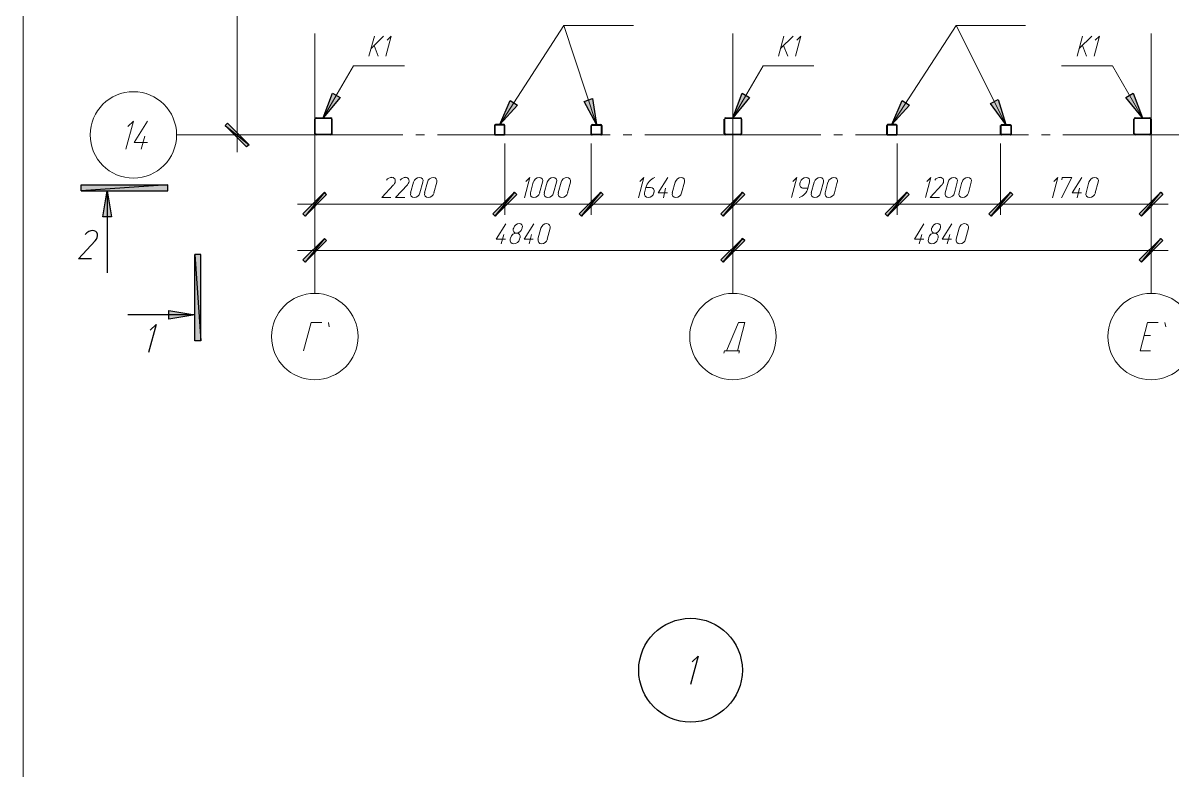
# Model space of a CAD drawing. Header units: millimetres. Extents: x -678 to 5260, y -935 to 3264.
# Drawn here: x -480 to 851, y 1463 to 2328 of the extents above; entities that cross this region are included whole.
import ezdxf

# ---------------------------------------------------------------- set-up
doc = ezdxf.new("R2010")
doc.units = ezdxf.units.MM
doc.header["$MEASUREMENT"] = 0
doc.layers.get('0').update_dxf_attribs({"linetype": 'CONTINUOUS'})

msp = doc.modelspace()

# ---------------------------------------------------------------- hatches: boundary and pattern name
at = {"true_color": 0x000007}
for points in [[(-132.3355, 2218.14969), (-121.54712, 2246.69741), (-112.75044, 2241.71816)], [(71.81387, 2210.18289), (83.93006, 2238.23268), (92.22881, 2232.58953)], [(183.84707, 2210.18289), (169.57321, 2237.07085), (179.19976, 2240.39036)], [(341.68939, 2218.14969), (352.3118, 2246.69741), (360.9425, 2241.71816)], [(525.58981, 2210.18289), (537.70599, 2238.23268), (546.17072, 2232.58953)], [(657.70599, 2210.18289), (639.78068, 2234.7472), (648.57736, 2239.22853)], [(815.71429, 2218.14969), (796.2952, 2241.71816), (805.09188, 2246.69741)], [(-382.29401, 2133.66836), (-377.48073, 2103.62687), (-387.43924, 2103.62687)], [(-281.0492, 1990.0999), (-310.92472, 1984.95467), (-310.92472, 1994.91318)]]:
    msp.add_hatch(color=7, dxfattribs=at).paths.add_polyline_path(points)
h = msp.add_hatch(color=7, dxfattribs=at)
h.paths.add_polyline_path([(-243.37285, 2212.00861), (-246.02845, 2209.35301), (-218.31061, 2186.94637)])
h.paths.add_polyline_path([(-246.02845, 2209.35301), (-218.31061, 2186.94637), (-221.13219, 2184.45675)])
h = msp.add_hatch(color=7, dxfattribs=at)
h.paths.add_polyline_path([(-412.50148, 2140.63932), (-312.41849, 2140.63932), (-412.50148, 2133.66836)])
h.paths.add_polyline_path([(-312.41849, 2140.63932), (-412.50148, 2133.66836), (-312.41849, 2133.66836)])
h = msp.add_hatch(color=7, dxfattribs=at)
h.paths.add_polyline_path([(-128.51808, 2129.35301), (-131.0077, 2132.00861), (-153.41434, 2104.29077)])
h.paths.add_polyline_path([(-131.0077, 2132.00861), (-153.41434, 2104.29077), (-156.06994, 2107.11235)])
h = msp.add_hatch(color=7, dxfattribs=at)
h.paths.add_polyline_path([(91.56491, 2129.35301), (88.90931, 2132.00861), (66.50267, 2104.29077)])
h.paths.add_polyline_path([(88.90931, 2132.00861), (66.50267, 2104.29077), (64.01304, 2107.11235)])
h = msp.add_hatch(color=7, dxfattribs=at)
h.paths.add_polyline_path([(64.01304, 2107.11235), (66.50267, 2104.29077), (88.90931, 2132.00861)])
h.paths.add_polyline_path([(66.50267, 2104.29077), (88.90931, 2132.00861), (91.56491, 2129.35301)])
h = msp.add_hatch(color=7, dxfattribs=at)
h.paths.add_polyline_path([(191.48192, 2129.35301), (188.9923, 2132.00861), (166.58566, 2104.29077)])
h.paths.add_polyline_path([(188.9923, 2132.00861), (166.58566, 2104.29077), (163.76408, 2107.11235)])
h = msp.add_hatch(color=7, dxfattribs=at)
h.paths.add_polyline_path([(163.76408, 2107.11235), (166.58566, 2104.29077), (188.9923, 2132.00861)])
h.paths.add_polyline_path([(166.58566, 2104.29077), (188.9923, 2132.00861), (191.48192, 2129.35301)])
h = msp.add_hatch(color=7, dxfattribs=at)
h.paths.add_polyline_path([(327.91346, 2107.11235), (330.56906, 2104.29077), (352.9757, 2132.00861)])
h.paths.add_polyline_path([(330.56906, 2104.29077), (352.9757, 2132.00861), (355.46533, 2129.35301)])
h = msp.add_hatch(color=7, dxfattribs=at)
h.paths.add_polyline_path([(355.46533, 2129.35301), (352.9757, 2132.00861), (330.56906, 2104.29077)])
h.paths.add_polyline_path([(352.9757, 2132.00861), (330.56906, 2104.29077), (327.91346, 2107.11235)])
h = msp.add_hatch(color=7, dxfattribs=at)
h.paths.add_polyline_path([(517.78898, 2107.11235), (520.61055, 2104.29077), (542.85122, 2132.00861)])
h.paths.add_polyline_path([(520.61055, 2104.29077), (542.85122, 2132.00861), (545.67279, 2129.35301)])
h = msp.add_hatch(color=7, dxfattribs=at)
h.paths.add_polyline_path([(545.67279, 2129.35301), (542.85122, 2132.00861), (520.61055, 2104.29077)])
h.paths.add_polyline_path([(542.85122, 2132.00861), (520.61055, 2104.29077), (517.78898, 2107.11235)])
h = msp.add_hatch(color=7, dxfattribs=at)
h.paths.add_polyline_path([(637.78898, 2107.11235), (640.61055, 2104.29077), (662.85122, 2132.00861)])
h.paths.add_polyline_path([(640.61055, 2104.29077), (662.85122, 2132.00861), (665.50682, 2129.35301)])
h = msp.add_hatch(color=7, dxfattribs=at)
h.paths.add_polyline_path([(665.50682, 2129.35301), (662.85122, 2132.00861), (640.61055, 2104.29077)])
h.paths.add_polyline_path([(662.85122, 2132.00861), (640.61055, 2104.29077), (637.78898, 2107.11235)])
h = msp.add_hatch(color=7, dxfattribs=at)
h.paths.add_polyline_path([(811.73089, 2107.11235), (814.55246, 2104.29077), (836.9591, 2132.00861)])
h.paths.add_polyline_path([(814.55246, 2104.29077), (836.9591, 2132.00861), (839.44873, 2129.35301)])
h = msp.add_hatch(color=7, dxfattribs=at)
h.paths.add_polyline_path([(-128.51808, 2075.90903), (-131.0077, 2078.39865), (-153.41434, 2050.84679)])
h.paths.add_polyline_path([(-131.0077, 2078.39865), (-153.41434, 2050.84679), (-156.06994, 2053.50239)])
h = msp.add_hatch(color=7, dxfattribs=at)
h.paths.add_polyline_path([(327.91346, 2053.50239), (330.56906, 2050.84679), (352.9757, 2078.39865)])
h.paths.add_polyline_path([(330.56906, 2050.84679), (352.9757, 2078.39865), (355.46533, 2075.90903)])
h = msp.add_hatch(color=7, dxfattribs=at)
h.paths.add_polyline_path([(355.46533, 2075.90903), (352.9757, 2078.39865), (330.56906, 2050.84679)])
h.paths.add_polyline_path([(352.9757, 2078.39865), (330.56906, 2050.84679), (327.91346, 2053.50239)])
h = msp.add_hatch(color=7, dxfattribs=at)
h.paths.add_polyline_path([(811.73089, 2053.50239), (814.55246, 2050.84679), (836.9591, 2078.39865)])
h.paths.add_polyline_path([(814.55246, 2050.84679), (836.9591, 2078.39865), (839.44873, 2075.90903)])
h = msp.add_hatch(color=7, dxfattribs=at)
h.paths.add_polyline_path([(-281.0492, 1960.0584), (-281.0492, 2059.97542), (-274.07824, 1960.0584)])
h.paths.add_polyline_path([(-281.0492, 2059.97542), (-274.07824, 1960.0584), (-274.07824, 2059.97542)])

# ---------------------------------------------------------------- linework, layer by layer
at = {"color": 7, "linetype": 'Continuous', "lineweight": 20, "true_color": 0x000007}
msp.add_lwpolyline([(-479.88737, -884.75487), (5209.40723, -884.75487), (5209.40723, 3214.83019), (-479.88737, 3214.83019)], close=True, dxfattribs=at)
at = {"color": 7, "linetype": 'Continuous', "lineweight": 9, "true_color": 0x000007}
for points in [[(-232.08654, 2568.19119), (-232.08654, 2178.31567), (-232.08654, 2178.31567)], [(71.81387, 2210.18289), (146.17072, 2324.87168), (226.50267, 2324.87168)], [(183.84707, 2210.18289), (146.17072, 2324.87168), (146.17072, 2324.87168)], [(525.58981, 2210.18289), (600.2786, 2324.87168), (680.44458, 2324.87168)], [(657.70599, 2210.18289), (600.2786, 2324.87168), (600.2786, 2324.87168)], [(-142.29401, 2315.74305), (-142.29401, 2198.23268), (-142.29401, 2114.7472), (-142.29401, 2014.66421)], [(-79.55542, 2289.35301), (-73.24837, 2312.58953), (-73.24837, 2312.58953)], [(-77.0658, 2298.31567), (-62.62596, 2312.58953), (-62.62596, 2312.58953)], [(-58.31061, 2308.1082), (-53.66331, 2312.58953), (-59.80438, 2289.35301)], [(341.68939, 2315.74305), (341.68939, 2198.23268), (341.68939, 2114.7472), (341.68939, 2014.66421)], [(394.3035, 2289.35301), (400.77653, 2312.58953), (400.77653, 2312.58953)], [(396.9591, 2298.31567), (411.39893, 2312.58953), (411.39893, 2312.58953)], [(415.54831, 2308.1082), (420.19562, 2312.58953), (414.05454, 2289.35301)], [(740.02964, 2289.35301), (746.17072, 2312.58953), (746.17072, 2312.58953)], [(742.35329, 2298.31567), (756.9591, 2312.58953), (756.9591, 2312.58953)], [(761.10848, 2308.1082), (765.92176, 2312.58953), (759.78068, 2289.35301)], [(825.67279, 2315.74305), (825.67279, 2198.23268), (825.67279, 2114.7472), (825.67279, 2014.66421)], [(-68.76704, 2289.35301), (-73.41434, 2301.96712), (-73.41434, 2301.96712)], [(405.25786, 2289.35301), (400.44458, 2301.96712), (400.44458, 2301.96712)], [(750.81802, 2289.35301), (746.17072, 2301.96712), (746.17072, 2301.96712)], [(-132.3355, 2218.14969), (-97.48073, 2278.39865), (-38.55957, 2278.39865)], [(341.68939, 2218.14969), (376.54416, 2278.39865), (435.29935, 2278.39865)], [(815.71429, 2218.14969), (780.85952, 2278.39865), (722.10433, 2278.39865)], [(-358.55957, 2208.19119), (-351.92057, 2214.33226), (-360.71725, 2181.96712)], [(-335.98696, 2189.60197), (-351.09069, 2189.60197), (-335.65501, 2214.33226)], [(-343.12389, 2181.96712), (-338.97451, 2196.90488), (-338.97451, 2196.90488)], [(-40.3853, 2198.23268), (-142.29401, 2198.23268), (-202.21102, 2198.23268), (-302.29401, 2198.23268)], [(-183.78779, 2198.23268), (-244.70065, 2198.23268), (-244.70065, 2198.23268)], [(-15.32306, 2198.23268), (-25.28156, 2198.23268), (-25.28156, 2198.23268)], [(199.78068, 2198.23268), (-0.21932, 2198.23268), (-0.21932, 2198.23268)], [(224.84292, 2198.23268), (214.88441, 2198.23268), (214.88441, 2198.23268)], [(443.59811, 2198.23268), (341.68939, 2198.23268), (239.6147, 2198.23268)], [(468.66035, 2198.23268), (458.70184, 2198.23268), (458.70184, 2198.23268)], [(683.76408, 2198.23268), (483.76408, 2198.23268), (483.76408, 2198.23268)], [(708.82632, 2198.23268), (698.86781, 2198.23268), (698.86781, 2198.23268)], [(895.54831, 2198.23268), (825.67279, 2198.23268), (723.59811, 2198.23268)], [(77.78898, 2188.27417), (77.78898, 2105.61857), (77.78898, 2105.61857)], [(77.78898, 2188.27417), (77.78898, 2105.61857), (77.78898, 2105.61857)], [(177.70599, 2188.27417), (177.70599, 2105.61857), (177.70599, 2105.61857)], [(177.70599, 2188.27417), (177.70599, 2105.61857), (177.70599, 2105.61857)], [(341.68939, 2188.27417), (341.68939, 2105.61857), (341.68939, 2105.61857)], [(341.68939, 2188.27417), (341.68939, 2105.61857), (341.68939, 2105.61857)], [(531.73089, 2188.27417), (531.73089, 2105.61857), (531.73089, 2105.61857)], [(531.73089, 2188.27417), (531.73089, 2105.61857), (531.73089, 2105.61857)], [(651.56491, 2188.27417), (651.56491, 2105.61857), (651.56491, 2105.61857)], [(651.56491, 2188.27417), (651.56491, 2105.61857), (651.56491, 2105.61857)], [(-142.29401, 2178.31567), (-142.29401, 2105.61857), (-142.29401, 2105.61857)], [(825.67279, 2178.31567), (825.67279, 2105.61857), (825.67279, 2105.61857)], [(-27.77119, 2143.62687), (-31.25667, 2131.17874), (-31.25667, 2131.17874)], [(-20.63426, 2131.17874), (-17.14878, 2143.62687), (-17.14878, 2143.62687)], [(-11.83758, 2143.62687), (-15.32306, 2131.17874), (-15.32306, 2131.17874)], [(-4.3687, 2131.17874), (-1.0492, 2143.62687), (-1.0492, 2143.62687)], [(102.02134, 2144.45675), (106.66864, 2148.93807), (100.52757, 2125.53558)], [(110.65205, 2143.46089), (107.33254, 2131.17874), (107.33254, 2131.17874)], [(117.95495, 2131.17874), (121.27445, 2143.46089), (121.27445, 2143.46089)], [(126.58566, 2143.46089), (123.43213, 2131.17874), (123.43213, 2131.17874)], [(134.05454, 2131.17874), (137.54001, 2143.46089), (137.54001, 2143.46089)], [(142.85122, 2143.46089), (139.36574, 2131.17874), (139.36574, 2131.17874)], [(150.3201, 2131.17874), (153.6396, 2143.46089), (153.6396, 2143.46089)], [(233.97155, 2144.45675), (238.78483, 2148.93807), (232.47777, 2125.53558)], [(266.00474, 2131.17874), (255.38234, 2131.17874), (266.50267, 2148.93807)], [(274.80142, 2143.46089), (271.48192, 2131.17874), (271.48192, 2131.17874)], [(282.10433, 2131.17874), (285.58981, 2143.46089), (285.58981, 2143.46089)], [(410.90101, 2144.45675), (415.88026, 2148.93807), (409.40723, 2125.86753)], [(419.69769, 2143.62687), (419.19976, 2141.80114), (419.19976, 2141.80114)], [(430.48607, 2143.62687), (428.49437, 2136.48994), (422.18732, 2136.48994)], [(435.79728, 2143.62687), (432.3118, 2131.17874), (432.3118, 2131.17874)], [(442.9342, 2131.17874), (446.41968, 2143.62687), (446.41968, 2143.62687)], [(451.73089, 2143.62687), (448.57736, 2131.17874), (448.57736, 2131.17874)], [(459.19976, 2131.17874), (462.51927, 2143.62687), (462.51927, 2143.62687)], [(566.08773, 2144.45675), (570.73503, 2148.93807), (564.59396, 2125.86753)], [(590.65205, 2143.62687), (587.33254, 2131.17874), (587.33254, 2131.17874)], [(598.12093, 2131.17874), (601.44043, 2143.62687), (601.44043, 2143.62687)], [(606.75163, 2143.62687), (603.43213, 2131.17874), (603.43213, 2131.17874)], [(614.22051, 2131.17874), (617.37404, 2143.62687), (617.37404, 2143.62687)], [(712.9757, 2144.45675), (717.623, 2148.93807), (711.48192, 2125.53558)], [(722.43628, 2146.1165), (722.9342, 2148.93807), (733.88856, 2148.93807), (722.10433, 2125.53558)], [(745.17487, 2131.17874), (734.22051, 2131.17874), (745.34084, 2148.93807)], [(753.80557, 2143.46089), (750.48607, 2131.17874), (750.48607, 2131.17874)], [(761.10848, 2131.17874), (764.42798, 2143.46089), (764.42798, 2143.46089)], [(-54.16123, 2125.86753), (-64.78364, 2125.86753), (-51.0077, 2140.47334)], [(-38.06165, 2125.86753), (-48.85003, 2125.86753), (-35.07409, 2140.47334)], [(246.25371, 2137.31982), (240.9425, 2137.31982), (239.28275, 2131.17874)], [(250.07113, 2131.17874), (250.23711, 2132.00861), (250.23711, 2132.00861)], [(261.19147, 2125.53558), (263.84707, 2136.48994), (263.84707, 2136.48994)], [(580.69354, 2125.86753), (569.90516, 2125.86753), (583.68109, 2140.47334)], [(740.02964, 2125.53558), (743.01719, 2136.48994), (743.01719, 2136.48994)], [(97.70599, 2118.23268), (-162.21102, 2118.23268), (-162.21102, 2118.23268)], [(197.78898, 2118.23268), (57.87196, 2118.23268), (57.87196, 2118.23268)], [(361.6064, 2118.23268), (157.623, 2118.23268), (157.623, 2118.23268)], [(321.77238, 2118.23268), (551.81387, 2118.23268), (551.81387, 2118.23268)], [(511.6479, 2118.23268), (671.6479, 2118.23268), (671.6479, 2118.23268)], [(631.6479, 2118.23268), (845.58981, 2118.23268), (845.58981, 2118.23268)], [(-142.29401, 2108.1082), (-142.29401, 2052.34056), (-142.29401, 2052.34056)], [(78.61885, 2077.56878), (67.83047, 2077.56878), (78.78483, 2095.49409)], [(88.07943, 2090.51484), (87.58151, 2089.51899), (87.58151, 2089.51899)], [(97.54001, 2089.51899), (97.70599, 2090.51484), (97.70599, 2090.51484)], [(110.65205, 2077.56878), (100.02964, 2077.56878), (111.14997, 2095.49409)], [(119.44873, 2090.18289), (115.96325, 2077.56878), (115.96325, 2077.56878)], [(126.91761, 2077.56878), (130.23711, 2090.18289), (130.23711, 2090.18289)], [(562.60225, 2077.56878), (551.81387, 2077.56878), (562.76823, 2095.49409)], [(571.73089, 2090.51484), (571.56491, 2089.51899), (571.56491, 2089.51899)], [(581.52342, 2089.51899), (581.68939, 2090.51484), (581.68939, 2090.51484)], [(594.63545, 2077.56878), (584.01304, 2077.56878), (595.13337, 2095.49409)], [(603.43213, 2090.18289), (599.94665, 2077.56878), (599.94665, 2077.56878)], [(610.90101, 2077.56878), (614.22051, 2090.18289), (614.22051, 2090.18289)], [(73.47362, 2072.25758), (76.46118, 2082.87998), (76.46118, 2082.87998)], [(84.42798, 2079.22853), (83.93006, 2077.56878), (83.93006, 2077.56878)], [(94.71844, 2077.56878), (95.21636, 2079.22853), (95.21636, 2079.22853)], [(105.83877, 2072.25758), (108.66035, 2082.87998), (108.66035, 2082.87998)], [(341.68939, 2077.56878), (341.68939, 2052.34056), (341.68939, 2052.34056)], [(341.68939, 2077.56878), (341.68939, 2052.34056), (341.68939, 2052.34056)], [(557.45703, 2072.25758), (560.44458, 2082.87998), (560.44458, 2082.87998)], [(568.41138, 2079.22853), (567.91346, 2077.56878), (567.91346, 2077.56878)], [(578.53586, 2077.56878), (579.19976, 2079.22853), (579.19976, 2079.22853)], [(589.82217, 2072.25758), (592.64375, 2082.87998), (592.64375, 2082.87998)], [(825.67279, 2049.68496), (825.67279, 2077.07085), (825.67279, 2077.07085)], [(-162.21102, 2064.62272), (361.6064, 2064.62272), (361.6064, 2064.62272)], [(321.77238, 2064.62272), (845.58981, 2064.62272), (845.58981, 2064.62272)], [(-155.07409, 1948.44015), (-146.27741, 1980.97127), (-133.99526, 1980.97127)], [(-126.3604, 1980.97127), (-125.36455, 1975.99201), (-125.36455, 1975.99201)], [(334.38649, 1948.44015), (347.99645, 1980.97127), (355.6313, 1980.97127), (347.00059, 1948.44015)], [(825.17487, 1948.44015), (812.89271, 1948.44015), (821.52342, 1980.97127), (833.97155, 1980.97127)], [(841.6064, 1980.97127), (842.60225, 1975.99201), (842.60225, 1975.99201)], [(817.54001, 1966.03351), (825.00889, 1966.03351), (825.00889, 1966.03351)], [(331.23296, 1945.78455), (331.89686, 1948.44015), (349.32425, 1948.44015), (348.66035, 1945.78455)]]:
    msp.add_lwpolyline(points, dxfattribs=at)
at = {"color": 7, "linetype": 'Continuous', "lineweight": -2, "true_color": 0x000007}
for points in [[(-132.3355, 2218.14969), (-121.54712, 2246.69741), (-112.75044, 2241.71816)], [(71.81387, 2210.18289), (83.93006, 2238.23268), (92.22881, 2232.58953)], [(183.84707, 2210.18289), (169.57321, 2237.07085), (179.19976, 2240.39036)], [(341.68939, 2218.14969), (352.3118, 2246.69741), (360.9425, 2241.71816)], [(525.58981, 2210.18289), (537.70599, 2238.23268), (546.17072, 2232.58953)], [(657.70599, 2210.18289), (639.78068, 2234.7472), (648.57736, 2239.22853)], [(815.71429, 2218.14969), (796.2952, 2241.71816), (805.09188, 2246.69741)], [(-243.37285, 2212.00861), (-246.02845, 2209.35301), (-218.31061, 2186.94637)], [(-246.02845, 2209.35301), (-218.31061, 2186.94637), (-221.13219, 2184.45675)], [(-412.50148, 2140.63932), (-312.41849, 2140.63932), (-412.50148, 2133.66836)], [(-312.41849, 2140.63932), (-412.50148, 2133.66836), (-312.41849, 2133.66836)], [(-382.29401, 2133.66836), (-377.48073, 2103.62687), (-387.43924, 2103.62687)], [(-131.0077, 2132.00861), (-153.41434, 2104.29077), (-156.06994, 2107.11235)], [(-128.51808, 2129.35301), (-131.0077, 2132.00861), (-153.41434, 2104.29077)], [(88.90931, 2132.00861), (66.50267, 2104.29077), (64.01304, 2107.11235)], [(64.01304, 2107.11235), (66.50267, 2104.29077), (88.90931, 2132.00861)], [(91.56491, 2129.35301), (88.90931, 2132.00861), (66.50267, 2104.29077)], [(66.50267, 2104.29077), (88.90931, 2132.00861), (91.56491, 2129.35301)], [(188.9923, 2132.00861), (166.58566, 2104.29077), (163.76408, 2107.11235)], [(163.76408, 2107.11235), (166.58566, 2104.29077), (188.9923, 2132.00861)], [(191.48192, 2129.35301), (188.9923, 2132.00861), (166.58566, 2104.29077)], [(166.58566, 2104.29077), (188.9923, 2132.00861), (191.48192, 2129.35301)], [(327.91346, 2107.11235), (330.56906, 2104.29077), (352.9757, 2132.00861)], [(352.9757, 2132.00861), (330.56906, 2104.29077), (327.91346, 2107.11235)], [(330.56906, 2104.29077), (352.9757, 2132.00861), (355.46533, 2129.35301)], [(355.46533, 2129.35301), (352.9757, 2132.00861), (330.56906, 2104.29077)], [(517.78898, 2107.11235), (520.61055, 2104.29077), (542.85122, 2132.00861)], [(542.85122, 2132.00861), (520.61055, 2104.29077), (517.78898, 2107.11235)], [(520.61055, 2104.29077), (542.85122, 2132.00861), (545.67279, 2129.35301)], [(545.67279, 2129.35301), (542.85122, 2132.00861), (520.61055, 2104.29077)], [(637.78898, 2107.11235), (640.61055, 2104.29077), (662.85122, 2132.00861)], [(662.85122, 2132.00861), (640.61055, 2104.29077), (637.78898, 2107.11235)], [(640.61055, 2104.29077), (662.85122, 2132.00861), (665.50682, 2129.35301)], [(665.50682, 2129.35301), (662.85122, 2132.00861), (640.61055, 2104.29077)], [(811.73089, 2107.11235), (814.55246, 2104.29077), (836.9591, 2132.00861)], [(814.55246, 2104.29077), (836.9591, 2132.00861), (839.44873, 2129.35301)], [(-131.0077, 2078.39865), (-153.41434, 2050.84679), (-156.06994, 2053.50239)], [(-128.51808, 2075.90903), (-131.0077, 2078.39865), (-153.41434, 2050.84679)], [(327.91346, 2053.50239), (330.56906, 2050.84679), (352.9757, 2078.39865)], [(352.9757, 2078.39865), (330.56906, 2050.84679), (327.91346, 2053.50239)], [(330.56906, 2050.84679), (352.9757, 2078.39865), (355.46533, 2075.90903)], [(355.46533, 2075.90903), (352.9757, 2078.39865), (330.56906, 2050.84679)], [(811.73089, 2053.50239), (814.55246, 2050.84679), (836.9591, 2078.39865)], [(814.55246, 2050.84679), (836.9591, 2078.39865), (839.44873, 2075.90903)], [(-281.0492, 1960.0584), (-281.0492, 2059.97542), (-274.07824, 1960.0584)], [(-281.0492, 2059.97542), (-274.07824, 1960.0584), (-274.07824, 2059.97542)], [(-281.0492, 1990.0999), (-310.92472, 1984.95467), (-310.92472, 1994.91318)]]:
    msp.add_lwpolyline(points, close=True, dxfattribs=at)
at = {"color": 7, "linetype": 'Continuous', "lineweight": 25, "true_color": 0x000007}
for points in [[(-142.29401, 2199.72645), (-142.29401, 2216.65592), (-142.29401, 2216.65592)], [(-141.63011, 2199.72645), (-141.63011, 2216.65592), (-141.63011, 2216.65592)], [(-140.80024, 2218.14969), (-123.53882, 2218.14969), (-123.53882, 2218.14969)], [(-140.80024, 2217.65177), (-123.53882, 2217.65177), (-123.53882, 2217.65177)], [(-122.70895, 2216.65592), (-122.70895, 2199.72645), (-122.70895, 2199.72645)], [(-122.377, 2216.65592), (-122.377, 2199.72645), (-122.377, 2199.72645)], [(65.67279, 2209.35301), (65.67279, 2199.06255), (65.67279, 2199.06255)], [(66.17072, 2209.35301), (66.17072, 2199.06255), (66.17072, 2199.06255)], [(76.79313, 2210.18289), (66.83462, 2210.18289), (66.83462, 2210.18289)], [(76.79313, 2209.68496), (66.83462, 2209.68496), (66.83462, 2209.68496)], [(77.45703, 2199.06255), (77.45703, 2209.35301), (77.45703, 2209.35301)], [(77.78898, 2199.06255), (77.78898, 2209.35301), (77.78898, 2209.35301)], [(177.70599, 2199.06255), (177.70599, 2209.35301), (177.70599, 2209.35301)], [(178.03794, 2199.06255), (178.03794, 2209.35301), (178.03794, 2209.35301)], [(178.70184, 2210.18289), (188.66035, 2210.18289), (188.66035, 2210.18289)], [(178.70184, 2209.68496), (188.66035, 2209.68496), (188.66035, 2209.68496)], [(189.32425, 2209.35301), (189.32425, 2199.06255), (189.32425, 2199.06255)], [(189.82217, 2209.35301), (189.82217, 2199.06255), (189.82217, 2199.06255)], [(331.73089, 2199.72645), (331.73089, 2216.65592), (331.73089, 2216.65592)], [(332.39479, 2199.72645), (332.39479, 2216.65592), (332.39479, 2216.65592)], [(333.22466, 2218.14969), (350.3201, 2218.14969), (350.3201, 2218.14969)], [(333.22466, 2217.65177), (350.3201, 2217.65177), (350.3201, 2217.65177)], [(351.14997, 2216.65592), (351.14997, 2199.72645), (351.14997, 2199.72645)], [(351.6479, 2216.65592), (351.6479, 2199.72645), (351.6479, 2199.72645)], [(519.6147, 2209.35301), (519.6147, 2199.06255), (519.6147, 2199.06255)], [(520.11263, 2209.35301), (520.11263, 2199.06255), (520.11263, 2199.06255)], [(530.73503, 2210.18289), (520.77653, 2210.18289), (520.77653, 2210.18289)], [(530.73503, 2209.68496), (520.77653, 2209.68496), (520.77653, 2209.68496)], [(531.39893, 2199.06255), (531.39893, 2209.35301), (531.39893, 2209.35301)], [(531.73089, 2199.06255), (531.73089, 2209.35301), (531.73089, 2209.35301)], [(651.56491, 2199.06255), (651.56491, 2209.35301), (651.56491, 2209.35301)], [(652.06284, 2199.06255), (652.06284, 2209.35301), (652.06284, 2209.35301)], [(652.72674, 2210.18289), (662.68524, 2210.18289), (662.68524, 2210.18289)], [(652.72674, 2209.68496), (662.68524, 2209.68496), (662.68524, 2209.68496)], [(663.34914, 2209.35301), (663.34914, 2199.06255), (663.34914, 2199.06255)], [(663.68109, 2209.35301), (663.68109, 2199.06255), (663.68109, 2199.06255)], [(805.58981, 2199.72645), (805.58981, 2216.65592), (805.58981, 2216.65592)], [(806.25371, 2199.72645), (806.25371, 2216.65592), (806.25371, 2216.65592)], [(807.08358, 2218.14969), (824.17902, 2218.14969), (824.17902, 2218.14969)], [(807.08358, 2217.65177), (824.17902, 2217.65177), (824.17902, 2217.65177)], [(825.00889, 2216.65592), (825.00889, 2199.72645), (825.00889, 2199.72645)], [(825.67279, 2216.65592), (825.67279, 2199.72645), (825.67279, 2199.72645)], [(-123.53882, 2198.89658), (-140.80024, 2198.89658), (-140.80024, 2198.89658)], [(-123.53882, 2198.23268), (-140.80024, 2198.23268), (-140.80024, 2198.23268)], [(66.83462, 2198.7306), (76.79313, 2198.7306), (76.79313, 2198.7306)], [(66.83462, 2198.23268), (76.79313, 2198.23268), (76.79313, 2198.23268)], [(188.66035, 2198.7306), (178.70184, 2198.7306), (178.70184, 2198.7306)], [(188.66035, 2198.23268), (178.70184, 2198.23268), (178.70184, 2198.23268)], [(350.3201, 2198.89658), (333.22466, 2198.89658), (333.22466, 2198.89658)], [(350.3201, 2198.23268), (333.22466, 2198.23268), (333.22466, 2198.23268)], [(520.77653, 2198.7306), (530.73503, 2198.7306), (530.73503, 2198.7306)], [(520.77653, 2198.23268), (530.73503, 2198.23268), (530.73503, 2198.23268)], [(662.68524, 2198.7306), (652.72674, 2198.7306), (652.72674, 2198.7306)], [(662.68524, 2198.23268), (652.72674, 2198.23268), (652.72674, 2198.23268)], [(824.17902, 2198.89658), (807.08358, 2198.89658), (807.08358, 2198.89658)], [(824.17902, 2198.23268), (807.08358, 2198.23268), (807.08358, 2198.23268)], [(-382.29401, 2133.66836), (-382.29401, 2038.7306), (-382.29401, 2038.7306)], [(-400.55127, 2054.99616), (-415.48903, 2054.99616), (-396.40189, 2075.74305)], [(-281.0492, 1990.0999), (-358.72555, 1990.0999), (-358.72555, 1990.0999)], [(-332.66746, 1972.34056), (-325.86248, 1978.81359), (-334.49318, 1946.28247)], [(294.71844, 1588.44015), (301.35744, 1594.7472), (292.56076, 1562.21608)]]:
    msp.add_lwpolyline(points, dxfattribs=at)
at = {"color": 7, "linetype": 'Continuous', "lineweight": 9, "true_color": 0x000007}
for points, knots in [([(-302.12804, 2198.39865), (-302.12804, 2225.95052), (-324.53467, 2248.35716), (-352.08654, 2248.35716), (-352.08654, 2248.35716), (-379.63841, 2248.35716), (-402.04505, 2225.95052), (-402.04505, 2198.39865), (-402.04505, 2198.39865), (-402.04505, 2170.68081), (-379.63841, 2148.27417), (-352.08654, 2148.27417), (-352.08654, 2148.27417), (-324.53467, 2148.27417), (-302.12804, 2170.68081), (-302.12804, 2198.39865)], [0, 0, 0, 0, 0.0625, 0.0625, 0.0625, 0.062501, 0.125, 0.125, 0.125, 0.125001, 0.1875, 0.1875, 0.1875, 0.187501, 1, 1, 1, 1]), ([(-50.84173, 2140.63932), (-49.34795, 2142.29907), (-48.68405, 2144.45675), (-49.18198, 2146.1165), (-49.18198, 2146.1165), (-49.6799, 2147.94222), (-51.0077, 2149.10405), (-52.99941, 2149.27002)], [0, 0, 0, 0, 0.125, 0.125, 0.125, 0.125001, 1, 1, 1, 1]), ([(-34.90812, 2140.63932), (-33.41434, 2142.29907), (-32.75044, 2144.45675), (-33.24837, 2146.1165), (-33.24837, 2146.1165), (-33.74629, 2147.94222), (-35.07409, 2149.10405), (-37.0658, 2149.27002)], [0, 0, 0, 0, 0.125, 0.125, 0.125, 0.125001, 1, 1, 1, 1]), ([(583.84707, 2140.63932), (585.34084, 2142.29907), (585.83877, 2144.45675), (585.50682, 2146.1165), (585.50682, 2146.1165), (585.00889, 2147.94222), (583.51512, 2149.10405), (581.52342, 2149.27002)], [0, 0, 0, 0, 0.125, 0.125, 0.125, 0.125001, 1, 1, 1, 1]), ([(87.58151, 2089.68496), (86.91761, 2086.86338), (88.57736, 2084.70571), (91.23296, 2084.70571), (91.23296, 2084.70571), (94.05454, 2084.53973), (96.87611, 2086.86338), (97.54001, 2089.51899)], [0, 0, 0, 0, 0.125, 0.125, 0.125, 0.125001, 1, 1, 1, 1]), ([(97.87196, 2090.68081), (98.70184, 2093.33641), (97.04209, 2095.49409), (94.22051, 2095.66006), (94.22051, 2095.66006), (91.56491, 2095.66006), (88.74333, 2093.33641), (88.07943, 2090.68081)], [0, 0, 0, 0, 0.125, 0.125, 0.125, 0.125001, 1, 1, 1, 1]), ([(571.56491, 2089.68496), (570.90101, 2086.86338), (572.56076, 2084.70571), (575.21636, 2084.70571), (575.21636, 2084.70571), (578.03794, 2084.53973), (580.69354, 2086.86338), (581.52342, 2089.51899)], [0, 0, 0, 0, 0.125, 0.125, 0.125, 0.125001, 1, 1, 1, 1]), ([(581.85537, 2090.68081), (582.68524, 2093.33641), (581.02549, 2095.49409), (578.20391, 2095.66006), (578.20391, 2095.66006), (575.54831, 2095.66006), (572.72674, 2093.33641), (572.06284, 2090.68081)], [0, 0, 0, 0, 0.125, 0.125, 0.125, 0.125001, 1, 1, 1, 1]), ([(84.09603, 2077.73475), (83.26615, 2074.7472), (85.09188, 2072.42355), (88.07943, 2072.25758), (88.07943, 2072.25758), (91.06698, 2072.25758), (94.05454, 2074.58123), (94.71844, 2077.56878)], [0, 0, 0, 0, 0.125, 0.125, 0.125, 0.125001, 1, 1, 1, 1]), ([(95.38234, 2079.22853), (96.21221, 2082.21608), (94.38649, 2084.70571), (91.39893, 2084.70571), (91.39893, 2084.70571), (88.41138, 2084.87168), (85.42383, 2082.38206), (84.59396, 2079.3945)], [0, 0, 0, 0, 0.125, 0.125, 0.125, 0.125001, 1, 1, 1, 1]), ([(567.91346, 2077.73475), (567.24956, 2074.7472), (569.07528, 2072.42355), (572.06284, 2072.25758), (572.06284, 2072.25758), (574.88441, 2072.25758), (578.03794, 2074.58123), (578.70184, 2077.56878)], [0, 0, 0, 0, 0.125, 0.125, 0.125, 0.125001, 1, 1, 1, 1]), ([(579.19976, 2079.22853), (579.86367, 2082.21608), (578.03794, 2084.70571), (575.05039, 2084.70571), (575.05039, 2084.70571), (572.22881, 2084.87168), (569.07528, 2082.38206), (568.41138, 2079.3945)], [0, 0, 0, 0, 0.125, 0.125, 0.125, 0.125001, 1, 1, 1, 1]), ([(-92.16953, 1964.87168), (-92.16953, 1992.42355), (-114.57617, 2014.83019), (-142.12804, 2014.83019), (-142.12804, 2014.83019), (-169.84588, 2014.83019), (-192.25252, 1992.42355), (-192.25252, 1964.87168), (-192.25252, 1964.87168), (-192.25252, 1937.31982), (-169.84588, 1914.91318), (-142.12804, 1914.91318), (-142.12804, 1914.91318), (-114.57617, 1914.91318), (-92.16953, 1937.31982), (-92.16953, 1964.87168)], [0, 0, 0, 0, 0.0625, 0.0625, 0.0625, 0.062501, 0.125, 0.125, 0.125, 0.125001, 0.1875, 0.1875, 0.1875, 0.187501, 1, 1, 1, 1]), ([(391.81387, 1964.87168), (391.81387, 1992.42355), (369.40723, 2014.83019), (341.68939, 2014.83019), (341.68939, 2014.83019), (314.13752, 2014.83019), (291.73089, 1992.42355), (291.73089, 1964.87168), (291.73089, 1964.87168), (291.73089, 1937.31982), (314.13752, 1914.91318), (341.68939, 1914.91318), (341.68939, 1914.91318), (369.40723, 1914.91318), (391.81387, 1937.31982), (391.81387, 1964.87168)], [0, 0, 0, 0, 0.0625, 0.0625, 0.0625, 0.062501, 0.125, 0.125, 0.125, 0.125001, 0.1875, 0.1875, 0.1875, 0.187501, 1, 1, 1, 1]), ([(875.79728, 1964.87168), (875.79728, 1992.42355), (853.39064, 2014.83019), (825.67279, 2014.83019), (825.67279, 2014.83019), (798.12093, 2014.83019), (775.71429, 1992.42355), (775.71429, 1964.87168), (775.71429, 1964.87168), (775.71429, 1937.31982), (798.12093, 1914.91318), (825.67279, 1914.91318), (825.67279, 1914.91318), (853.39064, 1914.91318), (875.79728, 1937.31982), (875.79728, 1964.87168)], [0, 0, 0, 0, 0.0625, 0.0625, 0.0625, 0.062501, 0.125, 0.125, 0.125, 0.125001, 0.1875, 0.1875, 0.1875, 0.187501, 1, 1, 1, 1])]:
    msp.add_open_spline(points, degree=3, knots=knots, dxfattribs=at)
at = {"color": 7, "linetype": 'Continuous', "lineweight": 25, "true_color": 0x000007}
for points in [[(-140.63426, 2218.14969), (-141.46414, 2218.14969), (-142.12804, 2217.65177), (-142.12804, 2216.82189)], [(-140.63426, 2217.65177), (-141.13219, 2217.65177), (-141.46414, 2217.31982), (-141.46414, 2216.82189)], [(-122.04505, 2216.82189), (-122.04505, 2217.65177), (-122.70895, 2218.14969), (-123.53882, 2218.14969)], [(-122.70895, 2216.82189), (-122.70895, 2217.31982), (-123.0409, 2217.65177), (-123.53882, 2217.65177)], [(66.83462, 2210.34886), (66.33669, 2210.34886), (65.83877, 2209.85094), (65.83877, 2209.35301)], [(66.83462, 2209.85094), (66.50267, 2209.85094), (66.33669, 2209.68496), (66.33669, 2209.35301)], [(77.78898, 2209.35301), (77.78898, 2209.85094), (77.45703, 2210.34886), (76.79313, 2210.34886)], [(77.45703, 2209.35301), (77.45703, 2209.68496), (77.12508, 2209.85094), (76.79313, 2209.85094)], [(178.86781, 2210.34886), (178.36989, 2210.34886), (177.87196, 2209.85094), (177.87196, 2209.35301)], [(178.86781, 2209.85094), (178.53586, 2209.85094), (178.36989, 2209.68496), (178.36989, 2209.35301)], [(189.82217, 2209.35301), (189.82217, 2209.85094), (189.32425, 2210.34886), (188.82632, 2210.34886)], [(189.32425, 2209.35301), (189.32425, 2209.68496), (189.15827, 2209.85094), (188.82632, 2209.85094)], [(333.22466, 2218.14969), (332.56076, 2218.14969), (331.89686, 2217.65177), (331.89686, 2216.82189)], [(333.22466, 2217.65177), (332.89271, 2217.65177), (332.56076, 2217.31982), (332.56076, 2216.82189)], [(351.81387, 2216.82189), (351.81387, 2217.65177), (351.31595, 2218.14969), (350.48607, 2218.14969)], [(351.14997, 2216.82189), (351.14997, 2217.31982), (350.81802, 2217.65177), (350.48607, 2217.65177)], [(520.9425, 2210.34886), (520.2786, 2210.34886), (519.94665, 2209.85094), (519.94665, 2209.35301)], [(520.9425, 2209.85094), (520.61055, 2209.85094), (520.2786, 2209.68496), (520.2786, 2209.35301)], [(531.73089, 2209.35301), (531.73089, 2209.85094), (531.39893, 2210.34886), (530.90101, 2210.34886)], [(531.39893, 2209.35301), (531.39893, 2209.68496), (531.06698, 2209.85094), (530.90101, 2209.85094)], [(652.72674, 2210.34886), (652.22881, 2210.34886), (651.89686, 2209.85094), (651.89686, 2209.35301)], [(652.72674, 2209.85094), (652.56076, 2209.85094), (652.22881, 2209.68496), (652.22881, 2209.35301)], [(663.68109, 2209.35301), (663.68109, 2209.85094), (663.34914, 2210.34886), (662.85122, 2210.34886)], [(663.34914, 2209.35301), (663.34914, 2209.68496), (663.01719, 2209.85094), (662.85122, 2209.85094)], [(807.24956, 2218.14969), (806.41968, 2218.14969), (805.92176, 2217.65177), (805.92176, 2216.82189)], [(807.24956, 2217.65177), (806.91761, 2217.65177), (806.41968, 2217.31982), (806.41968, 2216.82189)], [(825.67279, 2216.82189), (825.67279, 2217.65177), (825.00889, 2218.14969), (824.17902, 2218.14969)], [(825.00889, 2216.82189), (825.00889, 2217.31982), (824.67694, 2217.65177), (824.17902, 2217.65177)], [(-142.12804, 2199.89243), (-142.12804, 2199.06255), (-141.46414, 2198.39865), (-140.63426, 2198.39865)], [(-141.46414, 2199.89243), (-141.46414, 2199.3945), (-141.13219, 2199.06255), (-140.63426, 2199.06255)], [(-123.53882, 2199.06255), (-123.0409, 2199.06255), (-122.70895, 2199.3945), (-122.70895, 2199.89243)], [(-123.53882, 2198.39865), (-122.70895, 2198.39865), (-122.04505, 2199.06255), (-122.04505, 2199.89243)], [(65.83877, 2199.22853), (65.83877, 2198.7306), (66.33669, 2198.23268), (66.83462, 2198.23268)], [(66.33669, 2199.22853), (66.33669, 2198.89658), (66.50267, 2198.7306), (66.83462, 2198.7306)], [(76.79313, 2198.7306), (77.12508, 2198.7306), (77.45703, 2198.89658), (77.45703, 2199.22853)], [(76.79313, 2198.23268), (77.45703, 2198.23268), (77.78898, 2198.7306), (77.78898, 2199.22853)], [(177.87196, 2199.22853), (177.87196, 2198.7306), (178.36989, 2198.23268), (178.86781, 2198.23268)], [(178.36989, 2199.22853), (178.36989, 2198.89658), (178.53586, 2198.7306), (178.86781, 2198.7306)], [(188.82632, 2198.7306), (189.15827, 2198.7306), (189.32425, 2198.89658), (189.32425, 2199.22853)], [(188.82632, 2198.23268), (189.32425, 2198.23268), (189.82217, 2198.7306), (189.82217, 2199.22853)], [(331.89686, 2199.89243), (331.89686, 2199.06255), (332.56076, 2198.39865), (333.22466, 2198.39865)], [(332.56076, 2199.89243), (332.56076, 2199.3945), (332.89271, 2199.06255), (333.22466, 2199.06255)], [(350.48607, 2199.06255), (350.81802, 2199.06255), (351.14997, 2199.3945), (351.14997, 2199.89243)], [(350.48607, 2198.39865), (351.31595, 2198.39865), (351.81387, 2199.06255), (351.81387, 2199.89243)], [(519.94665, 2199.22853), (519.94665, 2198.7306), (520.2786, 2198.23268), (520.9425, 2198.23268)], [(520.2786, 2199.22853), (520.2786, 2198.89658), (520.61055, 2198.7306), (520.9425, 2198.7306)], [(530.90101, 2198.7306), (531.06698, 2198.7306), (531.39893, 2198.89658), (531.39893, 2199.22853)], [(530.90101, 2198.23268), (531.39893, 2198.23268), (531.73089, 2198.7306), (531.73089, 2199.22853)], [(651.89686, 2199.22853), (651.89686, 2198.7306), (652.22881, 2198.23268), (652.72674, 2198.23268)], [(652.22881, 2199.22853), (652.22881, 2198.89658), (652.56076, 2198.7306), (652.72674, 2198.7306)], [(662.85122, 2198.7306), (663.01719, 2198.7306), (663.34914, 2198.89658), (663.34914, 2199.22853)], [(662.85122, 2198.23268), (663.34914, 2198.23268), (663.68109, 2198.7306), (663.68109, 2199.22853)], [(805.92176, 2199.89243), (805.92176, 2199.06255), (806.41968, 2198.39865), (807.24956, 2198.39865)], [(806.41968, 2199.89243), (806.41968, 2199.3945), (806.91761, 2199.06255), (807.24956, 2199.06255)], [(824.17902, 2199.06255), (824.67694, 2199.06255), (825.00889, 2199.3945), (825.00889, 2199.89243)], [(824.17902, 2198.39865), (825.00889, 2198.39865), (825.67279, 2199.06255), (825.67279, 2199.89243)], [(-399.22347, 2087.52728), (-402.21102, 2087.69326), (-405.6965, 2085.86753), (-407.85418, 2083.04596)]]:
    msp.add_open_spline(points, degree=3, dxfattribs=at)
at = {"color": 7, "linetype": 'Continuous', "lineweight": 9, "true_color": 0x000007}
for points in [[(-52.99941, 2148.93807), (-55.15708, 2149.10405), (-57.64671, 2147.94222), (-59.14048, 2145.95052)], [(-37.0658, 2148.93807), (-39.22347, 2149.10405), (-41.7131, 2147.94222), (-43.20687, 2145.95052)], [(-20.96621, 2149.10405), (-23.95376, 2149.10405), (-26.94131, 2146.7804), (-27.77119, 2143.79284)], [(-16.98281, 2143.62687), (-16.31891, 2146.61442), (-17.97866, 2149.10405), (-20.96621, 2149.10405)], [(-5.0326, 2149.10405), (-8.02015, 2149.10405), (-11.0077, 2146.7804), (-11.83758, 2143.79284)], [(-1.0492, 2143.62687), (-0.3853, 2146.61442), (-2.04505, 2149.10405), (-5.0326, 2149.10405)], [(117.45703, 2148.93807), (114.46947, 2148.93807), (111.48192, 2146.61442), (110.81802, 2143.62687)], [(121.44043, 2143.46089), (122.2703, 2146.44845), (120.44458, 2148.93807), (117.45703, 2148.93807)], [(133.72259, 2148.93807), (130.73503, 2148.93807), (127.74748, 2146.61442), (126.91761, 2143.62687)], [(137.70599, 2143.46089), (138.36989, 2146.44845), (136.54416, 2148.93807), (133.72259, 2148.93807)], [(149.6562, 2148.93807), (146.66864, 2148.93807), (143.68109, 2146.61442), (142.85122, 2143.62687)], [(153.6396, 2143.46089), (154.3035, 2146.44845), (152.47777, 2148.93807), (149.6562, 2148.93807)], [(251.23296, 2149.10405), (246.25371, 2146.94637), (242.2703, 2142.46504), (241.10848, 2137.48579)], [(281.77238, 2148.93807), (278.78483, 2148.93807), (275.79728, 2146.61442), (274.9674, 2143.62687)], [(285.75578, 2143.46089), (286.41968, 2146.44845), (284.75993, 2148.93807), (281.77238, 2148.93807)], [(426.33669, 2149.10405), (423.51512, 2149.10405), (420.36159, 2146.7804), (419.69769, 2143.79284)], [(430.48607, 2143.62687), (431.14997, 2146.61442), (429.32425, 2149.10405), (426.33669, 2149.10405)], [(442.60225, 2149.10405), (439.6147, 2149.10405), (436.62715, 2146.7804), (435.79728, 2143.79284)], [(446.58566, 2143.62687), (447.24956, 2146.61442), (445.58981, 2149.10405), (442.60225, 2149.10405)], [(458.70184, 2149.10405), (455.71429, 2149.10405), (452.72674, 2146.7804), (451.89686, 2143.79284)], [(462.68524, 2143.62687), (463.51512, 2146.61442), (461.68939, 2149.10405), (458.70184, 2149.10405)], [(581.52342, 2148.93807), (579.36574, 2149.10405), (576.87611, 2147.94222), (575.38234, 2145.95052)], [(597.45703, 2149.10405), (594.46947, 2149.10405), (591.48192, 2146.7804), (590.65205, 2143.79284)], [(601.44043, 2143.62687), (602.2703, 2146.61442), (600.44458, 2149.10405), (597.45703, 2149.10405)], [(613.55661, 2149.10405), (610.56906, 2149.10405), (607.58151, 2146.7804), (606.91761, 2143.79284)], [(617.54001, 2143.62687), (618.36989, 2146.61442), (616.54416, 2149.10405), (613.55661, 2149.10405)], [(760.61055, 2148.93807), (757.623, 2148.93807), (754.63545, 2146.61442), (753.80557, 2143.62687)], [(764.59396, 2143.46089), (765.42383, 2146.44845), (763.59811, 2148.93807), (760.61055, 2148.93807)], [(-31.09069, 2131.34471), (-31.92057, 2128.35716), (-30.09484, 2125.86753), (-27.10729, 2125.86753)], [(-27.10729, 2125.86753), (-24.11974, 2125.86753), (-21.13219, 2128.19119), (-20.46828, 2131.17874)], [(-14.99111, 2131.34471), (-15.65501, 2128.35716), (-13.99526, 2125.86753), (-11.0077, 2125.86753)], [(-11.0077, 2125.86753), (-8.02015, 2125.86753), (-5.0326, 2128.19119), (-4.20272, 2131.17874)], [(107.33254, 2131.34471), (106.66864, 2128.35716), (108.49437, 2125.86753), (111.31595, 2125.86753)], [(111.31595, 2125.86753), (114.3035, 2125.86753), (117.29105, 2128.19119), (118.12093, 2131.17874)], [(123.59811, 2131.34471), (122.76823, 2128.35716), (124.59396, 2125.86753), (127.58151, 2125.86753)], [(127.58151, 2125.86753), (130.56906, 2125.86753), (133.55661, 2128.19119), (134.22051, 2131.17874)], [(139.69769, 2131.34471), (138.86781, 2128.35716), (140.69354, 2125.86753), (143.68109, 2125.86753)], [(143.68109, 2125.86753), (146.66864, 2125.86753), (149.6562, 2128.19119), (150.48607, 2131.17874)], [(239.44873, 2131.34471), (238.78483, 2128.35716), (240.61055, 2125.86753), (243.59811, 2125.86753)], [(243.59811, 2125.86753), (246.58566, 2125.86753), (249.57321, 2128.19119), (250.23711, 2131.17874)], [(250.40308, 2132.00861), (251.23296, 2134.99616), (249.40723, 2137.31982), (246.41968, 2137.48579)], [(271.6479, 2131.34471), (270.81802, 2128.35716), (272.64375, 2125.86753), (275.6313, 2125.86753)], [(275.6313, 2125.86753), (278.61885, 2125.86753), (281.6064, 2128.19119), (282.2703, 2131.17874)], [(419.19976, 2141.96712), (418.53586, 2138.97957), (420.36159, 2136.48994), (423.34914, 2136.48994)], [(418.53586, 2125.70156), (423.34914, 2127.36131), (427.49852, 2131.67666), (428.49437, 2136.48994)], [(432.47777, 2131.34471), (431.6479, 2128.35716), (433.47362, 2125.86753), (436.46118, 2125.86753)], [(436.46118, 2125.86753), (439.44873, 2125.86753), (442.43628, 2128.19119), (443.10018, 2131.17874)], [(448.57736, 2131.34471), (447.74748, 2128.35716), (449.57321, 2125.86753), (452.56076, 2125.86753)], [(452.56076, 2125.86753), (455.54831, 2125.86753), (458.53586, 2128.19119), (459.36574, 2131.17874)], [(587.49852, 2131.34471), (586.83462, 2128.35716), (588.49437, 2125.86753), (591.48192, 2125.86753)], [(591.48192, 2125.86753), (594.46947, 2125.86753), (597.45703, 2128.19119), (598.2869, 2131.17874)], [(603.43213, 2131.34471), (602.76823, 2128.35716), (604.42798, 2125.86753), (607.41553, 2125.86753)], [(607.41553, 2125.86753), (610.40308, 2125.86753), (613.39064, 2128.19119), (614.22051, 2131.17874)], [(750.48607, 2131.34471), (749.6562, 2128.35716), (751.48192, 2125.86753), (754.46947, 2125.86753)], [(754.46947, 2125.86753), (757.45703, 2125.86753), (760.44458, 2128.19119), (761.27445, 2131.17874)], [(126.25371, 2095.66006), (123.26615, 2095.66006), (120.2786, 2093.33641), (119.44873, 2090.34886)], [(130.23711, 2090.18289), (130.90101, 2093.17044), (129.24126, 2095.49409), (126.25371, 2095.66006)], [(610.23711, 2095.66006), (607.24956, 2095.66006), (604.26201, 2093.33641), (603.43213, 2090.34886)], [(614.22051, 2090.18289), (614.88441, 2093.17044), (613.05869, 2095.49409), (610.23711, 2095.66006)], [(116.2952, 2077.73475), (115.6313, 2074.7472), (117.29105, 2072.42355), (120.2786, 2072.25758)], [(120.2786, 2072.25758), (123.26615, 2072.25758), (126.25371, 2074.58123), (127.08358, 2077.56878)], [(600.2786, 2077.73475), (599.44873, 2074.7472), (601.27445, 2072.42355), (604.26201, 2072.25758)], [(604.26201, 2072.25758), (607.24956, 2072.25758), (610.23711, 2074.58123), (611.06698, 2077.56878)]]:
    msp.add_open_spline(points, degree=3, dxfattribs=at)
at = {"color": 7, "linetype": 'Continuous', "lineweight": 25, "true_color": 0x000007}
for points, knots in [([(-396.23592, 2075.74305), (-394.07824, 2078.0667), (-393.24837, 2081.05426), (-393.74629, 2083.54388), (-393.74629, 2083.54388), (-394.41019, 2085.86753), (-396.56787, 2087.52728), (-399.22347, 2087.69326)], [0, 0, 0, 0, 0.125, 0.125, 0.125, 0.125001, 1, 1, 1, 1]), ([(352.64375, 1578.64762), (352.64375, 1611.84264), (325.92176, 1638.7306), (292.72674, 1638.7306), (292.72674, 1638.7306), (259.53172, 1638.7306), (232.64375, 1611.84264), (232.64375, 1578.64762), (232.64375, 1578.64762), (232.64375, 1545.4526), (259.53172, 1518.56463), (292.72674, 1518.56463), (292.72674, 1518.56463), (325.92176, 1518.56463), (352.64375, 1545.4526), (352.64375, 1578.64762)], [0, 0, 0, 0, 0.0625, 0.0625, 0.0625, 0.062501, 0.125, 0.125, 0.125, 0.125001, 0.1875, 0.1875, 0.1875, 0.187501, 1, 1, 1, 1])]:
    msp.add_open_spline(points, degree=3, knots=knots, dxfattribs=at)

doc.saveas('drawing.dxf')
